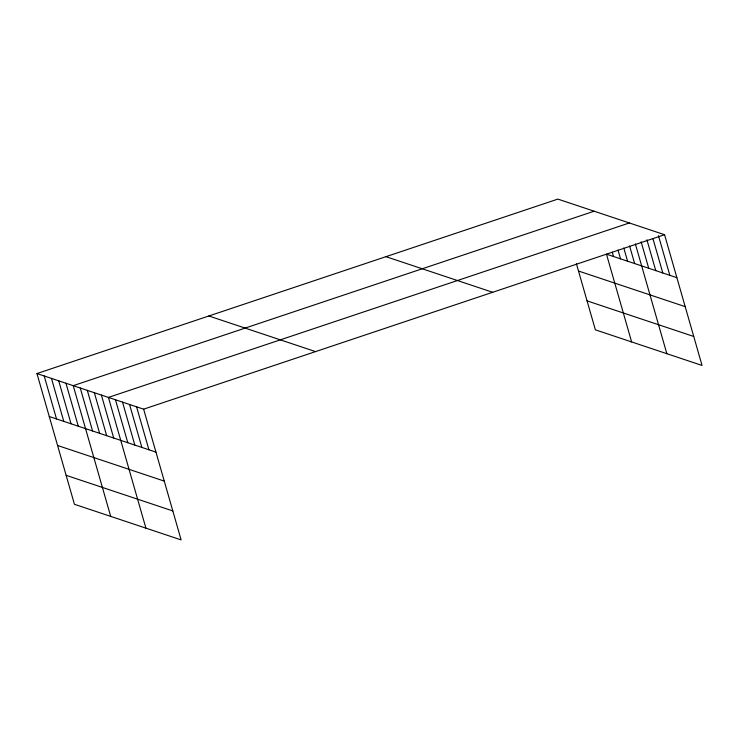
<?xml version="1.0" encoding="UTF-8"?>
<svg xmlns="http://www.w3.org/2000/svg" width="739" height="739" viewBox="0 0 739 739"><rect width="100%" height="100%" fill="white"/><g stroke="black" fill="none" stroke-linecap="round" stroke-linejoin="round"><path stroke-width="1.11" d="M36.95 373.555L143.634 409.175L181.129 539.904L74.436 504.284L36.95 373.555L557.871 199.096L664.564 234.716L702.05 365.445L595.366 329.825L576.42 263.777M594.147 211.206L73.226 385.666L110.711 516.395M629.36 222.956L108.43 397.416L145.916 528.154M143.634 409.175L664.564 234.716M676.878 277.67L606.47 254.161L631.633 341.935M578.498 271.019L685.192 306.639M587.052 300.865L693.745 336.476M385.97 256.673L492.654 292.284M208.86 315.987L315.544 351.598M49.264 416.519L155.957 452.129M57.577 445.478L164.261 481.098M66.131 475.325L172.815 510.935M658.467 235.667L669.839 275.324M653.008 238.826L662.8 272.968M646.911 239.778L655.761 270.622M641.138 241.829L648.713 268.266M635.355 243.888L666.846 353.685M629.582 245.939L634.635 263.564M623.799 247.999L627.596 261.218M618.026 250.05L620.548 258.862M612.243 252.11L613.509 256.516M136.595 406.819L148.918 449.783M129.556 404.473L141.87 447.428M122.517 402.118L134.831 445.081M115.469 399.771L127.792 442.726M101.391 395.069L113.704 438.024M94.352 392.714L106.665 435.677M87.304 390.368L99.626 433.322M80.265 388.021L92.587 430.976M65.965 383.245L78.288 426.2M58.714 380.825L71.036 423.78M51.462 378.405L63.776 421.359M44.201 375.975L56.524 418.939"/></g></svg>
